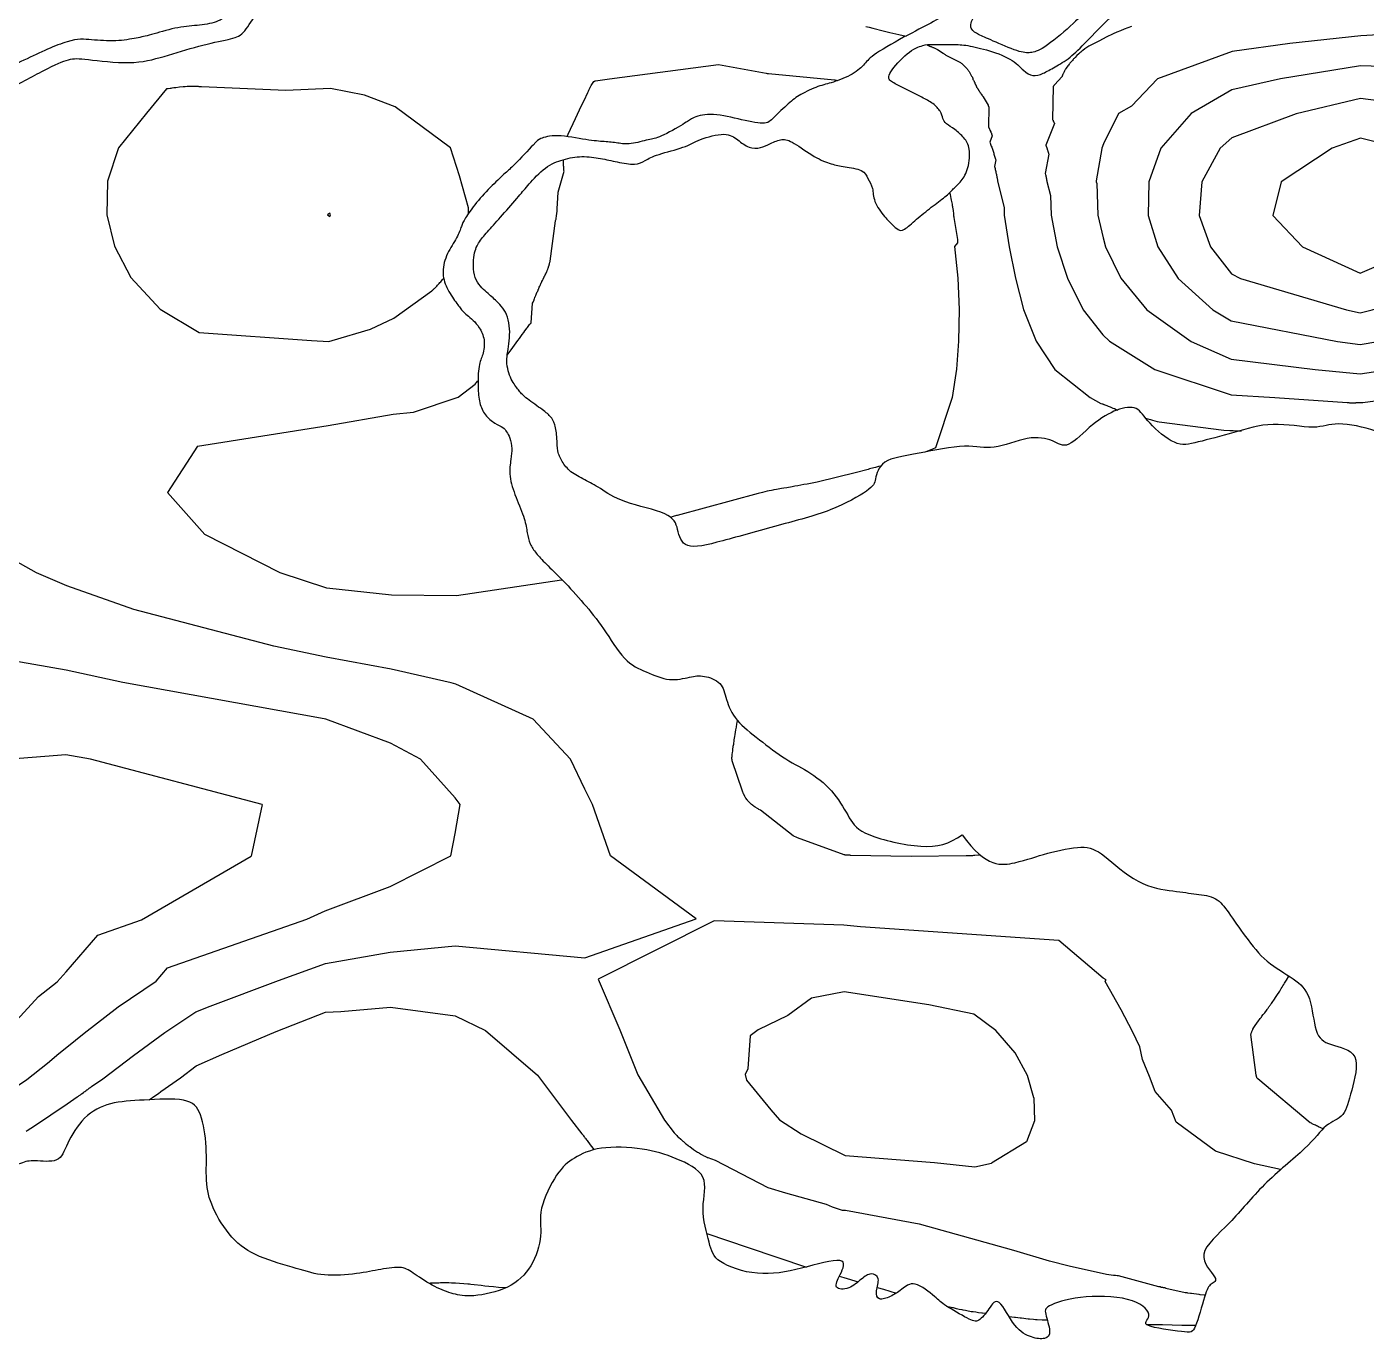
# Model space of a CAD drawing. Header units: millimetres. Extents: x 0 to 586, y 39 to 400.
# Drawn here: x 166.1 to 313.6, y 38.8 to 183.3 of the extents above; entities that cross this region are included whole.
import ezdxf

# ---------------------------------------------------------------- set-up
doc = ezdxf.new("R2010")
doc.units = ezdxf.units.MM
doc.layers.add('island-contours', color=18, linetype='Continuous', true_color=0x000000)
doc.layers.add('isocurves', color=18, linetype='Continuous', true_color=0x000000)

msp = doc.modelspace()

# ---------------------------------------------------------------- linework, layer by layer
at = {"layer": 'island-contours'}
for points, knots in [([(337.57, 132.32), (336.84, 132.56), (334.62, 132.87), (332.54, 132.43), (329.24, 134.52), (325.55, 134.89), (321.85, 135.03), (319.49, 134.96), (317.3, 137.51), (314.97, 138.88), (310.02, 139.95), (308.27, 138.88), (303.13, 139.93), (299.04, 138.62), (294.69, 137.49), (292.65, 137.03), (289.37, 139.82), (288.45, 141.62), (286.18, 141.32), (283.46, 139.73), (280.53, 136.64), (279.26, 137.82), (276.47, 138.38), (272.31, 136.57), (269.9, 137.49), (264.03, 136.27), (259.97, 135.67), (259.5, 133.3), (259.27, 132.49), (254.74, 129.94), (248.95, 128.48), (242.28, 126.56), (238.29, 125.63), (237.76, 128.09), (237.19, 129.78), (231.47, 130.92), (229.12, 132.61), (227.55, 133.43), (225.86, 134.27), (224.99, 135.48), (224.47, 136.56), (224.5, 137.95), (224.26, 139.66), (223.81, 140.41), (222.81, 141.22), (220.79, 142.58), (220.28, 143.27), (219.4, 144.35), (218.74, 146.5), (219.31, 148.58), (219.27, 151.57), (217.74, 153.22), (216.86, 153.94), (215.16, 155.47), (215.27, 158.48), (215.86, 159.64), (216.91, 160.86), (218.38, 162.46), (220.44, 164.86), (221.2, 165.8), (223.2, 167.99), (225.13, 168.73), (227.21, 169.14), (229.32, 168.82), (231.03, 168.43), (233.21, 168.03), (234.12, 168.56), (235.36, 169.25), (238.68, 170.03), (239.94, 170.89), (243.16, 171.77), (244.36, 170.86), (245.6, 169.91), (246.92, 169.91), (247.92, 170.46), (249.29, 171.04), (250.33, 170.73), (252.93, 168.84), (254.72, 168.15), (256.02, 167.92), (258.27, 167.57), (258.66, 166.63), (259.33, 165.56), (259.23, 164.17), (260.63, 162.23), (261.41, 161.52), (262.03, 160.91), (262.61, 160.8), (264.01, 162.11), (265.69, 163.46), (267.32, 164.65), (268.08, 165.45), (268.98, 166.25), (269.83, 167.64), (269.99, 170.05), (269.33, 171.08), (268.26, 172.08), (267.26, 172.62), (266.93, 173.19), (266.76, 173.98), (265.93, 174.9), (264.61, 175.56), (263.45, 176.12), (262.34, 176.73), (260.99, 177.35), (260.84, 178.02), (263.09, 180.64), (264.92, 181.36), (265.61, 181.38), (267.98, 181.35), (269.32, 181.35), (271.63, 180.84), (274.61, 179.83), (275.88, 178.37), (276.83, 177.82), (277.96, 178.11), (279.23, 178.86), (280.96, 179.83), (282.66, 181.58), (285.3, 184.29), (288.38, 187.07), (289.38, 188.17), (291.45, 190.2), (293.56, 192.41), (295.19, 194.28), (291.6, 192.53), (289.3, 190.81), (287.24, 188.73), (285.89, 187.21), (282.9, 185.44), (281.3, 183.51), (277.77, 180.68), (276.62, 180.41), (275.42, 180.45), (272.21, 181.88), (270.78, 182.48), (270.03, 182.96), (269.88, 184.02), (272.48, 187.04), (273.99, 189.36), (275.57, 191.22), (276.72, 191.66), (279.76, 192.87), (280.74, 193.62), (281.56, 195.27), (283.09, 200.44), (283.3, 203.71), (283.37, 205.69), (283.28, 207.65), (283.5, 208.81), (285.08, 210.64), (287.86, 212.45), (288.74, 213.85), (289.62, 215), (290.95, 216.62), (291.64, 217.85), (291.74, 218.67), (290.18, 217.8), (289.52, 217.11), (287.78, 215.23), (286.73, 213.71), (283.03, 211.94), (281.97, 210.26), (281.53, 209.08), (281.39, 207.49), (281.33, 207.14), (280.84, 207.77), (280.16, 209.03), (279.12, 210.31), (278.03, 211.71), (277.07, 212.9), (276.36, 213.56), (275.7, 214.07), (275.03, 214.62), (273.54, 215.11), (272.72, 215.51), (271.89, 216.3), (271.26, 217.4), (271.26, 218.38), (271.45, 221.3), (270.97, 222.21), (270.22, 223.13), (267.45, 224.65), (267.18, 225.11), (267.03, 228.16), (267.83, 229.15), (269.02, 230.64), (272.01, 231.79), (274.28, 231.76), (275.32, 232.13), (277.15, 233.34), (278.11, 234.35), (279.73, 237.52), (280.07, 238.02), (281.17, 239.44), (280.67, 241.11), (280.19, 241.83), (279.89, 243.03), (279.66, 244.72), (279.86, 245.5), (280.29, 246.82), (278.78, 249.07), (277.65, 250.43), (276.38, 252.58), (274.87, 255.08), (273.73, 256.97), (272.9, 258.19), (273.36, 255.01), (274.5, 253.14), (275.14, 250.7), (276.36, 248.57), (277.64, 246.93), (277.65, 245.99), (277.33, 244.08), (277.37, 242.7), (278.02, 241.19), (278.39, 239.93), (278.09, 238.37), (277.55, 237.66), (276.41, 235.71), (274.84, 235), (273.97, 233.94), (269.05, 233.63), (267.23, 232.4), (266.33, 231.04), (265.12, 229.44), (264.7, 226.65), (264.42, 225.16), (264.76, 223.75), (266.23, 222.42), (267.79, 221.41), (268.88, 219.12), (269.22, 218), (269.41, 214.9), (270.04, 213.48), (271.85, 212.3), (273.2, 211.56), (274.05, 211), (275.54, 210.05), (276.65, 209.02), (278.01, 207.78), (279.1, 206.51), (280.74, 204.67), (280.47, 202.72), (279.87, 200.06), (279.04, 196.6), (276.96, 194.96), (275.79, 194.67), (273.25, 193.82), (272.04, 191.41), (271.23, 190.52), (269.58, 188.16), (268.72, 186.46), (267.47, 184.94), (266.18, 183.93), (263.32, 182.57), (259.05, 180.14), (258.44, 179.28), (257.17, 178.05), (254.72, 177.11), (253.34, 176.84), (251.13, 175.82), (250.07, 174.99), (248.17, 173.19), (247.51, 172.43), (244.43, 173.17), (241.17, 173.91), (239.14, 173.19), (238.8, 172.79), (235.58, 170.99), (234.74, 170.98), (232.49, 170.29), (231.18, 170.52), (229.73, 170.67), (227.97, 170.78), (224.24, 171.55), (222.42, 170.93), (222.29, 170.76), (219.47, 167.79), (218.95, 167.37), (217.36, 165.9), (215.53, 163.95), (214.23, 162.05), (213.96, 161.44), (213.55, 160.13), (212.29, 158.39), (211.76, 156.3), (212.23, 154.59), (213.4, 152.88), (214.08, 151.99), (214.52, 151.6), (215.24, 151), (215.91, 150.28), (216.59, 148.92), (216.33, 147.09), (215.82, 146.2), (215.73, 143.54), (215.91, 141.88), (216.48, 140.51), (217.66, 139.6), (218.61, 139.21), (218.9, 138.73), (219.3, 138.13), (219.54, 136.84), (219.41, 135.85), (219.13, 133.88), (219.9, 131.54), (221.01, 128.99), (221.16, 127.59), (221.46, 126.35), (222.13, 125.38), (223.15, 124.26), (225.05, 122.47), (227.45, 119.83), (229.55, 117.24), (231.91, 113.31), (234.24, 112.31), (236.91, 111.17), (239.2, 111.78), (240.57, 111.96), (242.68, 111.19), (243.03, 109.34), (244.02, 106.91), (246.71, 104.89), (249.7, 102.52), (252.41, 101.3), (255.15, 98.97), (256.71, 96.04), (257.91, 94.34), (265.06, 92.66), (267.66, 93.33), (269.08, 94.37)], [2316.122621, 2316.122621, 2316.122621, 2316.122621, 2317.606488, 2319.423548, 2321.240608, 2323.057668, 2324.874728, 2326.691788, 2328.508848, 2330.325909, 2332.142969, 2333.960029, 2335.777089, 2337.594149, 2339.411209, 2341.228269, 2343.045329, 2344.862389, 2346.679449, 2348.496509, 2350.313569, 2352.130629, 2353.947689, 2355.764749, 2357.581809, 2359.398869, 2361.21593, 2363.03299, 2364.85005, 2366.66711, 2368.48417, 2370.30123, 2372.11829, 2373.93535, 2375.75241, 2377.56947, 2379.38653, 2381.20359, 2383.02065, 2384.83771, 2386.65477, 2388.47183, 2390.28889, 2392.105951, 2393.923011, 2395.740071, 2397.557131, 2399.374191, 2401.191251, 2403.008311, 2404.825371, 2406.642431, 2408.459491, 2410.276551, 2412.093611, 2413.910671, 2415.727731, 2417.544791, 2419.361851, 2421.178911, 2422.995972, 2424.813032, 2426.630092, 2428.447152, 2430.264212, 2432.081272, 2433.898332, 2435.715392, 2437.532452, 2439.349512, 2441.166572, 2442.983632, 2444.800692, 2446.617752, 2448.434812, 2450.251872, 2452.068932, 2453.885993, 2455.703053, 2457.520113, 2459.337173, 2461.154233, 2462.971293, 2464.788353, 2466.605413, 2468.422473, 2470.239533, 2472.056593, 2473.873653, 2475.690713, 2477.507773, 2479.324833, 2481.141893, 2482.958953, 2484.776014, 2486.593074, 2488.410134, 2490.227194, 2492.044254, 2493.861314, 2495.678374, 2497.495434, 2499.312494, 2501.129554, 2502.946614, 2504.763674, 2506.580734, 2508.397794, 2510.214854, 2512.031914, 2513.848974, 2515.666035, 2517.483095, 2519.300155, 2521.117215, 2522.934275, 2524.751335, 2526.568395, 2528.385455, 2530.202515, 2532.019575, 2533.836635, 2535.653695, 2537.470755, 2539.287815, 2541.104875, 2542.921935, 2544.738995, 2546.556056, 2548.373116, 2550.190176, 2552.007236, 2553.824296, 2555.641356, 2557.458416, 2559.275476, 2561.092536, 2562.909596, 2564.726656, 2566.543716, 2568.360776, 2570.177836, 2571.994896, 2573.811956, 2575.629016, 2577.446077, 2579.263137, 2581.080197, 2582.897257, 2584.714317, 2586.531377, 2588.348437, 2590.165497, 2591.982557, 2593.799617, 2595.616677, 2597.433737, 2599.250797, 2601.067857, 2602.884917, 2604.701977, 2606.519037, 2608.336098, 2610.153158, 2611.970218, 2613.787278, 2615.604338, 2617.421398, 2619.238458, 2621.055518, 2622.872578, 2624.689638, 2626.506698, 2628.323758, 2630.140818, 2631.957878, 2633.774938, 2635.591998, 2637.409058, 2639.226119, 2641.043179, 2642.860239, 2644.677299, 2646.494359, 2648.311419, 2650.128479, 2651.945539, 2653.762599, 2655.579659, 2657.396719, 2659.213779, 2661.030839, 2662.847899, 2664.664959, 2666.482019, 2668.299079, 2670.11614, 2671.9332, 2673.75026, 2675.56732, 2677.38438, 2679.20144, 2681.0185, 2682.83556, 2684.65262, 2686.46968, 2688.28674, 2690.1038, 2691.92086, 2693.73792, 2695.55498, 2697.37204, 2699.1891, 2701.006161, 2702.823221, 2704.640281, 2706.457341, 2708.274401, 2710.091461, 2711.908521, 2713.725581, 2715.542641, 2717.359701, 2719.176761, 2720.993821, 2722.810881, 2724.627941, 2726.445001, 2728.262061, 2730.079121, 2731.896182, 2733.713242, 2735.530302, 2737.347362, 2739.164422, 2740.981482, 2742.798542, 2744.615602, 2746.432662, 2748.249722, 2750.066782, 2751.883842, 2753.700902, 2755.517962, 2757.335022, 2759.152082, 2760.969142, 2762.786203, 2764.603263, 2766.420323, 2768.237383, 2770.054443, 2771.871503, 2773.688563, 2775.505623, 2777.322683, 2779.139743, 2780.956803, 2782.773863, 2784.590923, 2786.407983, 2788.225043, 2790.042103, 2791.859163, 2793.676224, 2795.493284, 2797.310344, 2799.127404, 2800.944464, 2802.761524, 2804.578584, 2806.395644, 2808.212704, 2810.029764, 2811.846824, 2813.663884, 2815.480944, 2817.298004, 2819.115064, 2820.932124, 2822.749184, 2824.566245, 2826.383305, 2828.200365, 2830.017425, 2831.834485, 2833.651545, 2835.468605, 2837.285665, 2839.102725, 2840.919785, 2842.736845, 2844.553905, 2846.370965, 2848.188025, 2850.005085, 2851.822145, 2853.639206, 2855.456266, 2857.273326, 2859.090386, 2860.907446, 2862.724506, 2864.541566, 2866.358626, 2868.175686, 2869.992746, 2871.809806, 2873.626866, 2875.443926, 2877.260986, 2879.078046, 2880.895106, 2882.712166, 2884.529227, 2886.346287, 2888.163347, 2889.980407, 2891.797467, 2893.614527, 2895.431587, 2897.248647, 2899.065707, 2900.882767, 2902.699827, 2904.516887, 2906.333947, 2908.151007, 2909.968067, 2911.785127, 2913.602187, 2913.602187, 2913.602187, 2913.602187]), ([(99.84, 106.99), (104.3, 113.14), (107.61, 117.02), (107.95, 119.61), (109.76, 125.08), (110.92, 128.55), (113.25, 130.67), (115.92, 132.13), (121.75, 133.86), (127.72, 136.44), (132.87, 137.1), (135.72, 138.34), (139.03, 141.3), (141.33, 142.55), (143.88, 144.05), (147.61, 145.21), (149.24, 145.72), (150.66, 147.73), (153.39, 151.03), (155.2, 153.47), (157.25, 155.93), (158.79, 160.75), (158.86, 164.04), (158.55, 167.51), (158.16, 170.01), (158.29, 172.38), (160.01, 174.35), (163.45, 176.03), (168.37, 178.77), (170.87, 179.88), (172.18, 179.8), (177.69, 179.1), (181.14, 179.99), (185.08, 181.26), (188.62, 181.97), (189.92, 182.36), (191.22, 184.66), (192.99, 186.71), (193.88, 187.98), (195.14, 188.45), (197.72, 188.48), (198.32, 188.84), (199.54, 190.65), (200.27, 191.8), (202.12, 196.05), (202.76, 197.67), (203.13, 199.72), (202.36, 202.15), (202.02, 204.27), (201.52, 206.32), (201.43, 209.06), (200.92, 211.08), (199.47, 212.62), (194.25, 213.86), (191.8, 213.94), (191.46, 214.87), (192.84, 216.38), (193.38, 217.61), (193.41, 218.22), (191.28, 217.16), (190.86, 216.26), (190.17, 214.53), (191.15, 213.06), (194.46, 212.21), (196.39, 211.96), (198.38, 211.12), (199.93, 207.77), (200.18, 205.28), (196.5, 205.24), (193.77, 204.75), (192.48, 205.51), (190.01, 207.53), (184.62, 207.68), (183.64, 208.36), (180.22, 206.79), (178.34, 205.73), (175.98, 204.56), (178.31, 204.07), (180.74, 204.92), (183.63, 206.25), (185.05, 206.21), (189.1, 205.37), (191.21, 204.2), (192.55, 203.19), (194.48, 202.6), (196.78, 202.98), (198.19, 203.15), (199.65, 202.4), (200.42, 201.75), (201.05, 198.48), (200.67, 197.74), (199.03, 195.75), (198.11, 191.82), (195.18, 190.52), (193.68, 190), (190.45, 188.54), (189.36, 186.54), (188.6, 184.8), (187.05, 183.72), (184.86, 183.45), (182.51, 183.27), (179.53, 182.34), (178.32, 182.09), (175.98, 181.66), (173.07, 181.87), (171.05, 182.09), (165.83, 179.71), (160.3, 176.87), (156.52, 174.18), (156.05, 173.03), (156.06, 171.43), (155.99, 165.98), (156.59, 162.97), (156.32, 158.61), (155.71, 156.99), (153.75, 155.46), (152.97, 154.54), (151.54, 153.18), (148.58, 149.38), (146.04, 147.22), (144.28, 146.17), (141.17, 145.12), (139.44, 144.32), (136.8, 142.46), (135.91, 141.64), (135.85, 141.57)], [3237.450529, 3237.450529, 3237.450529, 3237.450529, 3239.578718, 3241.706906, 3243.835095, 3245.963283, 3248.091472, 3250.219661, 3252.347849, 3254.476038, 3256.604226, 3258.732415, 3260.860603, 3262.988792, 3265.11698, 3267.245169, 3269.373357, 3271.501546, 3273.629735, 3275.757923, 3277.886112, 3280.0143, 3282.142489, 3284.270677, 3286.398866, 3288.527054, 3290.655243, 3292.783431, 3294.91162, 3297.039809, 3299.167997, 3301.296186, 3303.424374, 3305.552563, 3307.680751, 3309.80894, 3311.937128, 3314.065317, 3316.193505, 3318.321694, 3320.449883, 3322.578071, 3324.70626, 3326.834448, 3328.962637, 3331.090825, 3333.219014, 3335.347202, 3337.475391, 3339.60358, 3341.731768, 3343.859957, 3345.988145, 3348.116334, 3350.244522, 3352.372711, 3354.500899, 3356.629088, 3358.757276, 3360.885465, 3363.013654, 3365.141842, 3367.270031, 3369.398219, 3371.526408, 3373.654596, 3375.782785, 3377.910973, 3380.039162, 3382.16735, 3384.295539, 3386.423728, 3388.551916, 3390.680105, 3392.808293, 3394.936482, 3397.06467, 3399.192859, 3401.321047, 3403.449236, 3405.577425, 3407.705613, 3409.833802, 3411.96199, 3414.090179, 3416.218367, 3418.346556, 3420.474744, 3422.602933, 3424.731121, 3426.85931, 3428.987499, 3431.115687, 3433.243876, 3435.372064, 3437.500253, 3439.628441, 3441.75663, 3443.884818, 3446.013007, 3448.141195, 3450.269384, 3452.397573, 3454.525761, 3456.65395, 3458.782138, 3460.910327, 3463.038515, 3465.166704, 3467.294892, 3469.423081, 3471.551269, 3473.679458, 3475.807647, 3477.935835, 3480.064024, 3482.192212, 3484.320401, 3486.448589, 3488.576778, 3490.704966, 3492.833155, 3494.961344, 3497.089532, 3497.267353, 3497.267353, 3497.267353, 3497.267353])]:
    msp.add_open_spline(points, degree=3, knots=knots, dxfattribs=at)
msp.add_open_spline([(269.08, 94.37), (271.74, 90.67), (275.21, 91.25), (278.31, 92.36), (282.56, 93.28), (284.4, 92.49), (288.41, 88.71), (292.62, 88.13), (294.86, 87.84), (297.16, 87.54), (298.29, 85.95), (300.23, 83.18), (302.52, 80.22), (305.74, 78.54), (307.56, 76.73), (307.86, 72.28), (309.34, 71.2), (313.16, 70.58), (311.85, 65.91), (311.23, 63.22), (309.1, 62.65), (307.33, 60.05), (302.05, 55.9), (298.65, 51.48), (294.48, 48.12), (297.59, 45.28), (296.37, 45.02), (295.89, 44.06), (294.66, 39.54), (294.08, 39.56), (288.3, 40.31), (290.22, 41.19), (288.57, 43.36), (282.4, 43.77), (278.28, 42.53), (278.11, 41.87), (278.97, 39.46), (278.28, 38.78), (276.77, 38.95), (274.86, 39.91), (273.02, 43.77), (272.08, 42.18), (270.84, 40.61), (269.97, 40.94), (266.92, 42.67), (266.39, 43.3), (263.68, 45.44), (262.41, 44.26), (261.19, 43.49), (259.8, 43.03), (259.51, 44.06), (260.11, 45.67), (259.05, 46.22), (258.04, 45.54), (256.66, 44.27), (254.82, 44.33), (255.61, 45.84), (256.69, 48.16), (251.26, 46.51), (246.54, 45.66), (241.75, 47.37), (241.34, 49.1), (240.15, 53.37), (241.39, 56.95), (237.5, 58.84), (234.14, 59.92), (228.93, 60.11), (226.24, 58.78), (224.51, 57.41), (222.29, 52.92), (222.97, 50.4), (221.79, 46.71), (219.35, 44.33), (214.89, 43.41), (213.06, 43.79), (211.1, 44.48), (208.6, 46.11), (207.58, 46.92), (205.05, 46.55), (202.66, 46.02), (198.58, 45.71), (196.15, 46.57), (191.41, 47.82), (188.58, 49.79), (186.34, 53.46), (185.73, 56.15), (185.99, 59.94), (185.32, 63.94), (183.99, 65.44), (178.73, 65.15), (175.22, 64.96), (172.28, 63.46), (170.37, 60.19), (169.79, 58.16), (166.65, 58.59), (165.69, 58.31), (162.97, 57.3), (161.52, 56.57), (161.06, 56.74), (158.09, 57.32), (156.68, 57.53), (155.39, 56.64), (154.23, 54.79), (152.6, 53.29), (148.49, 52.04), (145.5, 51.37), (139.07, 50.05), (131.57, 48.47), (101.85, 45.89), (96.27, 47.08), (89.71, 48.25), (85.13, 49.6), (83.15, 50.44), (79.16, 51.12), (79.18, 52.25), (79.4, 55.07), (78.18, 56.95), (76.24, 54.94), (74.49, 57.05)], degree=3, dxfattribs=at)
at = {"layer": 'isocurves'}
for points in [[(258.49, 183.34), (258.84, 183.25), (259.25, 183.14), (260.37, 182.87), (261.13, 182.69), (262.1, 182.47), (262.93, 182.28)], [(287.74, 183.33), (287.33, 183.19), (286.92, 183.04), (286.52, 182.87), (286.11, 182.7), (285.71, 182.53), (284.93, 182.15), (284.2, 181.75), (283.04, 181.18), (282.82, 181.04), (282.6, 180.88), (282.37, 180.71), (282.26, 180.62), (282.15, 180.53), (282.04, 180.43), (281.93, 180.33), (281.72, 180.13), (281.51, 179.93), (281.4, 179.82), (281.35, 179.77), (281.3, 179.71), (281.21, 179.61), (281.11, 179.5), (281.02, 179.39), (280.94, 179.29), (280.89, 179.24), (280.85, 179.19), (280.77, 179.09), (280.7, 178.99), (280.63, 178.89), (280.5, 178.71), (280.45, 178.62), (280.4, 178.53), (280.35, 178.44), (280.3, 178.36), (280.26, 178.28), (280.22, 178.21), (280.19, 178.13), (280.18, 178.1), (280.16, 178.06), (280.14, 178), (280.12, 177.97), (280.11, 177.94), (280.1, 177.92), (280.09, 177.89), (280.08, 177.85), (279.24, 176.93), (279.21, 176.88), (279.18, 176.84), (279.16, 176.81), (279.13, 176.78), (279.1, 176.75), (279.03, 173.11), (279.07, 173.03), (279.08, 173.01), (279.09, 172.99), (279.1, 172.97), (279.11, 172.95), (279.15, 172.86), (279.16, 172.84), (279.17, 172.81), (279.18, 172.79), (279.19, 172.77), (279.23, 172.67), (278.28, 170.27), (278.3, 170.22), (278.31, 170.19), (278.33, 170.17), (278.37, 170.06), (278.39, 170), (278.41, 169.94), (278.43, 169.89), (278.45, 169.83), (278.48, 169.72), (278.5, 169.66), (278.52, 169.61), (278.55, 169.5), (278.58, 169.39), (278.6, 169.34), (278.61, 169.28), (278.23, 167.14), (278.26, 167.02), (278.28, 166.96), (278.29, 166.9), (278.3, 166.84), (278.32, 166.78), (278.33, 166.72), (278.34, 166.66), (278.35, 166.61), (278.36, 166.58), (278.36, 166.55), (278.37, 166.5), (278.38, 166.47), (278.38, 166.45), (278.4, 166.34), (278.4, 166.32), (278.41, 166.29), (278.79, 164.73), (278.86, 162.56), (279.55, 159.09), (280.66, 155.62), (282.39, 152.16), (284.56, 149.38), (285.3, 148.69), (290.28, 145.58), (298.7, 142.81), (303.5, 142.48), (311.47, 141.93), (311.56, 141.93), (311.65, 141.93), (311.74, 141.92), (312.3, 141.92), (312.37, 141.92), (312.39, 141.92), (312.41, 141.92), (312.45, 141.93), (312.47, 141.93), (312.49, 141.93), (312.53, 141.93), (312.61, 141.93), (312.7, 141.93), (312.74, 141.93), (312.78, 141.93), (312.81, 141.93), (312.85, 141.94), (312.89, 141.94), (312.92, 141.94), (312.99, 141.94), (313.02, 141.94), (313.05, 141.94), (313.1, 141.94), (313.13, 141.95), (313.15, 141.95), (313.17, 141.95), (313.18, 141.95), (313.19, 141.95), (317.28, 142.48)], [(327.19, 183.12), (312.96, 182.31), (305.14, 181.45), (298.8, 180.57), (290.6, 177.56), (287.72, 174.58), (286.29, 173.75), (284.63, 170.44), (284.44, 169.95), (284.44, 169.95), (284.44, 169.95), (284.44, 169.95), (284.44, 169.95), (284.45, 169.94), (284.45, 169.94), (284.45, 169.94), (284.45, 169.94), (284.45, 169.94), (284.45, 169.93), (284.45, 169.93), (284.45, 169.93), (284.45, 169.93), (284.45, 169.92), (284.45, 169.92), (283.82, 166.36), (283.82, 166.35), (283.83, 166.34), (283.83, 166.33), (283.83, 166.32), (283.83, 166.32), (283.83, 166.31), (283.83, 166.3), (283.83, 166.29), (283.84, 166.29), (283.84, 166.29), (283.84, 166.28), (283.84, 166.28), (283.84, 166.27), (283.84, 166.26), (283.84, 166.26), (283.84, 166.25), (283.89, 166.06), (284.01, 162.56), (284.59, 160.08), (284.85, 159.09), (286.56, 155.62), (289.42, 152.15), (294.3, 148.68), (298.7, 146.71), (307.94, 145.58), (312.91, 145.09), (316.08, 145.58)], [(265.23, 181.32), (265.23, 181.32), (265.24, 181.32), (265.24, 181.31), (265.25, 181.31), (265.25, 181.31), (265.27, 181.3), (265.27, 181.3), (265.28, 181.29), (265.3, 181.29), (265.31, 181.28), (265.32, 181.27), (265.33, 181.27), (265.35, 181.26), (265.39, 181.24), (265.43, 181.22), (265.45, 181.22), (265.46, 181.21), (265.47, 181.21), (265.48, 181.2), (265.49, 181.2), (265.5, 181.19), (265.6, 181.14), (265.63, 181.13), (265.65, 181.13), (265.66, 181.12), (265.69, 181.11), (265.8, 181.06), (265.83, 181.05), (265.85, 181.04), (265.86, 181.03), (265.89, 181.02), (265.91, 181.02), (265.92, 181.01), (266.15, 180.9), (266.3, 180.85), (266.36, 180.82), (267, 180.41), (267.04, 180.37), (267.08, 180.33), (267.12, 180.3), (267.2, 180.26), (267.27, 180.18), (268.88, 179.38), (268.96, 179.31), (269.04, 179.25), (269.12, 179.18), (269.16, 179.14), (269.3, 179), (269.34, 178.97), (269.47, 178.83), (269.51, 178.79), (269.58, 178.72), (269.62, 178.68), (269.68, 178.61), (269.73, 178.53), (269.79, 178.46), (269.81, 178.43), (269.84, 178.39), (269.88, 178.32), (270.1, 177.87), (270.19, 177.78), (270.21, 177.75), (270.22, 177.71), (270.24, 177.63), (270.25, 177.59), (270.26, 177.56), (270.27, 177.52), (270.28, 177.48), (270.33, 177.43), (270.35, 177.36), (270.4, 177.31), (270.41, 177.23), (270.46, 177.18), (270.49, 177.04), (270.53, 176.99), (270.54, 176.95), (270.56, 176.92), (270.57, 176.89), (270.6, 176.86), (270.62, 176.83), (270.63, 176.76), (270.66, 176.74), (270.66, 176.7), (270.67, 176.67), (270.77, 176.55), (270.77, 176.52), (270.78, 176.5), (270.8, 176.47), (270.8, 176.46), (270.83, 176.43), (270.83, 176.41), (270.86, 176.38), (270.86, 176.37), (270.87, 176.35), (270.89, 176.32), (270.89, 176.3), (270.95, 176.24), (271, 176.18), (271.01, 176.12), (271.04, 176.09), (271.07, 176.06), (271.12, 175.99), (271.13, 175.97), (271.18, 175.9), (271.23, 175.84), (271.23, 175.82), (271.26, 175.79), (271.26, 175.78), (271.29, 175.75), (271.31, 175.71), (271.34, 175.68), (271.34, 175.67), (271.37, 175.64), (271.39, 175.61), (271.93, 174.68), (271.94, 174.67), (271.95, 174.62), (271.97, 174.58), (271.99, 174.53), (272, 174.49), (271.96, 172.3), (272.05, 172.12), (272.08, 172.07), (272.1, 172.03), (272.12, 171.98), (272.14, 171.93), (272.23, 171.73), (272.25, 171.68), (272.28, 171.63), (272.3, 171.58), (272.32, 171.52), (272.4, 171.31), (272.12, 170.6), (272.16, 170.49), (272.19, 170.44), (272.21, 170.39), (272.29, 170.17), (272.33, 170.06), (272.37, 169.95), (272.41, 169.83), (272.44, 169.72), (272.52, 169.5), (272.55, 169.39), (272.58, 169.28), (272.65, 169.07), (272.71, 168.85), (272.74, 168.75), (272.78, 168.65), (272.65, 167.92), (272.7, 167.69), (272.73, 167.58), (272.75, 167.47), (272.78, 167.36), (272.8, 167.24), (272.83, 167.14), (272.85, 167.03), (272.87, 166.92), (272.88, 166.87), (272.89, 166.82), (272.91, 166.72), (272.92, 166.67), (272.93, 166.62), (272.96, 166.43), (272.97, 166.38), (272.98, 166.33), (273.69, 163.41), (273.72, 162.57), (274.27, 159.1), (274.94, 155.63), (275.85, 152.17), (277.23, 148.7), (279.29, 145.59), (283.16, 142.49), (284.36, 141.84), (284.38, 141.84), (284.52, 141.79), (284.57, 141.77), (284.6, 141.77), (284.63, 141.75), (284.66, 141.74), (284.7, 141.73), (284.78, 141.7), (284.88, 141.66), (285.01, 141.61), (285.17, 141.54), (285.38, 141.46), (285.66, 141.34), (285.84, 141.27), (286.05, 141.18), (286.22, 141.11)], [(225.57, 171.22), (225.7, 171.49), (226.51, 173.22), (226.96, 174.18), (227.25, 174.79), (227.45, 175.21), (227.86, 176.09), (227.92, 176.21), (227.97, 176.32), (228.01, 176.41), (228.05, 176.48), (228.08, 176.55), (228.11, 176.61), (228.13, 176.66), (228.16, 176.71), (228.23, 176.86), (228.52, 177.29), (228.53, 177.29), (228.54, 177.3), (228.55, 177.3), (228.57, 177.31), (228.59, 177.32), (228.6, 177.33), (228.61, 177.33), (228.62, 177.33), (228.63, 177.34), (228.63, 177.34), (228.64, 177.34), (228.65, 177.34), (228.66, 177.35), (228.66, 177.35), (228.67, 177.35), (228.68, 177.35), (228.68, 177.35), (228.69, 177.36), (228.69, 177.36), (230.24, 177.59), (242.25, 179.16), (247.48, 178.19), (247.62, 178.17), (247.77, 178.15), (255.01, 177.46), (255.03, 177.46), (255.08, 177.45), (255.1, 177.44), (255.15, 177.43), (255.2, 177.42), (255.26, 177.41), (255.31, 177.4), (255.36, 177.38), (255.37, 177.38)], [(214.71, 162.7), (214.72, 162.81), (214.73, 162.9), (214.73, 162.98), (214.73, 163.05), (214.73, 163.11), (214.73, 163.21), (214.73, 163.25), (214.73, 163.28), (214.73, 163.31), (214.72, 163.33), (214.72, 163.35), (214.72, 163.37), (213.75, 166.9), (212.74, 169.98), (206.65, 174.49), (203.27, 175.79), (199.52, 176.53), (194.61, 176.28), (185.31, 176.69), (185.15, 176.7), (185.07, 176.71), (184.99, 176.72), (184.83, 176.72), (184.66, 176.73), (184.48, 176.73), (184.3, 176.74), (184.11, 176.73), (183.73, 176.72), (183.53, 176.71), (183.32, 176.69), (182.91, 176.65), (182.49, 176.6), (182.43, 176.59), (182.38, 176.58), (182.27, 176.57), (182.07, 176.54), (181.96, 176.53), (181.86, 176.51), (181.66, 176.49), (181.57, 176.48), (181.47, 176.47), (179.26, 173.79), (176.18, 169.98), (174.99, 166.3), (174.9, 162.62), (175.73, 159.16), (177.53, 155.7), (180.77, 152.24), (185.06, 149.65), (197.43, 148.77), (199.35, 148.67), (199.71, 148.77), (203.92, 150.02), (206.51, 151.23), (210.7, 154.23), (210.74, 154.27), (210.79, 154.32), (210.85, 154.37), (210.9, 154.43), (210.96, 154.49), (211.02, 154.55), (211.16, 154.69), (211.23, 154.77), (211.31, 154.85), (211.48, 155.03), (211.57, 155.14), (211.66, 155.24), (211.77, 155.36), (211.87, 155.48), (212.02, 155.65)], [(218.98, 147.16), (219.19, 147.44), (219.41, 147.73), (219.61, 148), (219.8, 148.26), (219.99, 148.51), (220.16, 148.76), (220.33, 148.99), (220.65, 149.43), (220.8, 149.64), (220.94, 149.84), (221.08, 150.03), (221.15, 150.12), (221.21, 150.2), (221.45, 150.52), (221.51, 150.59), (221.54, 150.63), (221.57, 150.66), (221.62, 150.73), (221.77, 152.87), (221.83, 153), (221.94, 153.25), (221.96, 153.31), (221.99, 153.37), (222.04, 153.49), (222.08, 153.61), (222.11, 153.66), (222.13, 153.72), (222.15, 153.77), (222.17, 153.82), (222.22, 153.93), (222.3, 154.12), (222.34, 154.21), (222.38, 154.3), (222.41, 154.39), (222.45, 154.47), (222.48, 154.55), (222.51, 154.63), (222.58, 154.77), (222.64, 154.9), (222.69, 155.03), (222.71, 155.06), (222.72, 155.09), (222.75, 155.15), (222.76, 155.18), (222.78, 155.21), (222.79, 155.24), (222.8, 155.27), (222.86, 155.38), (222.91, 155.49), (222.94, 155.54), (222.95, 155.57), (222.97, 155.6), (222.99, 155.65), (223.01, 155.67), (223.02, 155.7), (223.05, 155.75), (223.07, 155.8), (223.12, 155.9), (223.17, 156), (223.22, 156.1), (223.26, 156.2), (223.35, 156.38), (223.37, 156.43), (223.39, 156.48), (223.42, 156.57), (223.44, 156.61), (223.46, 156.66), (223.5, 156.75), (223.53, 156.85), (223.54, 156.87), (223.54, 156.89), (223.55, 156.92), (223.56, 156.94), (223.58, 156.99), (223.59, 157.04), (223.61, 157.09), (223.61, 157.12), (223.62, 157.14), (223.64, 157.19), (223.65, 157.24), (223.66, 157.3), (223.68, 157.35), (223.69, 157.4), (223.7, 157.46), (223.72, 157.51), (224.31, 161.95), (224.32, 161.98), (224.34, 162.05), (224.36, 162.12), (224.39, 162.27), (224.41, 162.43), (224.42, 162.51), (224.43, 162.6), (224.44, 162.69), (224.45, 162.78), (224.47, 162.99), (224.49, 163.2), (224.5, 163.44), (224.52, 163.71), (224.53, 163.85), (224.53, 164), (224.55, 164.33), (224.56, 164.42), (224.56, 164.51), (224.57, 164.69), (224.59, 164.89), (224.6, 165), (224.6, 165.11), (225.24, 167.42), (225.23, 167.48), (225.23, 167.51), (225.23, 167.57), (225.22, 167.63), (225.22, 167.69), (225.22, 167.74), (225.21, 167.87), (225.21, 167.91), (225.2, 167.97), (225.2, 168), (225.2, 168.03), (225.2, 168.06), (225.2, 168.1), (225.2, 168.13), (225.19, 168.19), (225.19, 168.24), (225.19, 168.27), (225.18, 168.3), (225.18, 168.35), (225.18, 168.38), (225.18, 168.4), (225.17, 168.43), (225.17, 168.46), (225.18, 168.47), (225.17, 168.52), (225.17, 168.62), (225.17, 168.64), (225.17, 168.66), (225.17, 168.66), (225.17, 168.68)], [(267.7, 165.06), (267.74, 164.86), (267.79, 164.63), (267.84, 164.42), (267.87, 164.23), (267.91, 164.06), (267.94, 163.91), (267.96, 163.78), (267.99, 163.65), (268.01, 163.54), (268.03, 163.44), (268.06, 163.25), (268.08, 163.1), (268.09, 163.03), (268.1, 162.96), (268.12, 162.84), (268.13, 162.73), (268.13, 162.68), (268.14, 162.64), (268.14, 162.47), (268.15, 162.43), (268.15, 162.39), (268.15, 162.32), (268.55, 159.89), (268.56, 159.8), (268.56, 159.76), (268.56, 159.72), (268.56, 159.7), (268.56, 159.68), (268.56, 159.66), (268.56, 159.64), (268.56, 159.62), (268.56, 159.6), (268.56, 159.59), (268.56, 159.57), (268.56, 159.56), (268.55, 159.55), (268.55, 159.54), (268.55, 159.54), (268.55, 159.54), (268.24, 159.11), (268.6, 155.64), (268.74, 152.18), (268.68, 148.71), (268.44, 145.61), (267.96, 142.51), (266.13, 136.94), (265.83, 136.82), (265.17, 136.56), (264.98, 136.49)], [(184.88, 137.13), (199.27, 139.42), (206.43, 140.68), (208.65, 140.88), (213.58, 142.53), (215.46, 143.98), (215.57, 144.12), (215.64, 144.2), (215.72, 144.28), (215.78, 144.34)], [(289.21, 140.23), (289.26, 140.22), (289.53, 140.14), (289.8, 140.07), (290.05, 140), (290.3, 139.93), (290.54, 139.87), (290.77, 139.81), (297.89, 138.91), (298.55, 138.88), (298.91, 138.86), (299.3, 138.84), (299.71, 138.82), (299.81, 138.81)], [(184.88, 137.13), (181.59, 132.03)], [(260.1, 134.94), (259.88, 134.89), (259.54, 134.8), (259.37, 134.76), (259.2, 134.71), (259.04, 134.67), (258.88, 134.63), (258.72, 134.59), (258.57, 134.54), (257.46, 134.23), (253.12, 133.17), (252.74, 133.1), (252.56, 133.06), (252.37, 133.03), (252.19, 133), (252.01, 132.97), (251.66, 132.91), (251.32, 132.85), (250.99, 132.79), (250.67, 132.73), (250.36, 132.68), (249.76, 132.57), (249.46, 132.52), (249.18, 132.47), (248.63, 132.37), (248.36, 132.32), (248.23, 132.3), (248.1, 132.27), (247.84, 132.22), (247.59, 132.17), (247.09, 132.05), (246.6, 131.94), (237.71, 129.52), (237.63, 129.5), (237.27, 129.4), (237.26, 129.39), (237.24, 129.39), (236.98, 129.3)], [(225.07, 122.4), (224.96, 122.39), (213.4, 120.68), (206.26, 120.75), (199.12, 121.5), (193.97, 123.2), (185.71, 127.41), (181.59, 132.03)], [(166.01, 61.74), (166.14, 61.82), (166.92, 62.32), (170.53, 64.73), (171.65, 65.5), (171.79, 65.59), (171.82, 65.62), (171.85, 65.65), (171.92, 65.7), (171.99, 65.75), (172.03, 65.77), (172.06, 65.8), (172.1, 65.82), (172.13, 65.85), (172.2, 65.9), (172.34, 66), (172.4, 66.05), (172.47, 66.09), (172.59, 66.18), (172.61, 66.2), (172.64, 66.23), (172.67, 66.25), (172.7, 66.27), (172.75, 66.3), (172.8, 66.34), (172.84, 66.37), (172.89, 66.41), (172.97, 66.46), (173.01, 66.49), (173.04, 66.52), (173.11, 66.56), (173.17, 66.61), (173.23, 66.64), (174.47, 67.5), (177.84, 70.08), (181.27, 72.6), (184.7, 74.86), (186.28, 75.49), (193.81, 78.33), (198.96, 80.21), (206.1, 81.45), (213.25, 82.14), (227.53, 80.8), (239.8, 85.12), (230.34, 92.05), (228.36, 97.7), (227.55, 99.4), (225.97, 102.67), (221.84, 107.09), (213.33, 110.94), (212.82, 111.09), (206.2, 112.61), (199.06, 113.93), (193.3, 115.12), (177.86, 119.16), (170.51, 121.77), (167.17, 123.21), (163.39, 125.32)], [(163.42, 65.62), (166.1, 67.42), (168.37, 69.23), (169.63, 70.3), (170.48, 70.98), (172.42, 72.53), (176.14, 75.42), (180.33, 78.26), (181.59, 79.73), (196.91, 85.06), (198.95, 85.98), (206.1, 88.67), (212.76, 92.06), (213.26, 94.51), (213.79, 97.71), (213.27, 98.42), (209.43, 102.69), (206.15, 104.43), (199.02, 107.08), (198.83, 107.11), (176.65, 111.11), (170.44, 112.5), (163.31, 113.74)], [(271.1, 92.13), (270.49, 92.08), (270.45, 92.08), (270.41, 92.08), (270.32, 92.07), (270.23, 92.06), (270.08, 92.05), (269.98, 92.05), (269.72, 92.03), (269.61, 92.03), (269.51, 92.03), (263.46, 91.98), (256.78, 92.09), (256.76, 92.09), (256.73, 92.1), (256.67, 92.1), (256.57, 92.1), (256.52, 92.1), (256.48, 92.1), (256.45, 92.1), (256.43, 92.11), (256.41, 92.11), (256.39, 92.11), (256.37, 92.11), (256.36, 92.11), (256.32, 92.11), (256.29, 92.12), (256.27, 92.12), (256.26, 92.12), (256.23, 92.12), (256.22, 92.12), (256.22, 92.13), (256.21, 92.13), (256.21, 92.13), (256.2, 92.13), (256.19, 92.13), (256.18, 92.13), (256.18, 92.13), (256.17, 92.13), (256.16, 92.14), (256.15, 92.14), (256.15, 92.14), (256.14, 92.14), (256.12, 92.14), (256.12, 92.15), (256.12, 92.15), (256.11, 92.15), (256.11, 92.15), (256.11, 92.15), (256.1, 92.15), (256.1, 92.15), (256.1, 92.15), (250.94, 94.04), (250.46, 94.25), (246.86, 97.07), (246.7, 97.16), (246.62, 97.21), (246.55, 97.25), (246.29, 97.42), (246.18, 97.49), (246.07, 97.57), (246.03, 97.6), (245.98, 97.64), (245.89, 97.71), (245.74, 97.85), (245.7, 97.88), (245.67, 97.91), (245.63, 97.95), (245.6, 97.98), (245.57, 98.01), (245.54, 98.04), (245.48, 98.11), (245.45, 98.14), (245.43, 98.17), (245.38, 98.24), (245.28, 98.37), (245.26, 98.41), (245.24, 98.44), (245.22, 98.47), (245.2, 98.51), (245.16, 98.58), (245.14, 98.61), (245.12, 98.65), (245.1, 98.69), (245.09, 98.71), (245.08, 98.73), (245.07, 98.74), (245.07, 98.76), (245.06, 98.78), (245.05, 98.8), (245.03, 98.84), (245.01, 98.88), (244.98, 98.97), (244.94, 99.05), (244.91, 99.15), (243.77, 102.5), (243.76, 102.53), (243.75, 102.57), (243.74, 102.66), (243.73, 102.7), (243.73, 102.73), (243.73, 102.76), (243.73, 102.88), (243.73, 102.91), (243.74, 102.95), (243.74, 103.03), (243.75, 103.11), (243.76, 103.21), (243.79, 103.43), (243.81, 103.57), (243.83, 103.72), (243.88, 104.11), (243.9, 104.22), (243.92, 104.35), (243.94, 104.49), (243.97, 104.64), (243.99, 104.8), (244.02, 104.99), (244.05, 105.19), (244.09, 105.41), (244.17, 105.92), (244.2, 106.07), (244.22, 106.22), (244.28, 106.56), (244.31, 106.74), (244.35, 106.93)], [(192.02, 97.7), (173.1, 102.68), (170.4, 103.18), (164.37, 102.67)], [(192.02, 97.7), (190.81, 92.02)], [(163.79, 72.63), (167.36, 76.57), (169.44, 78.19), (170.42, 79.26), (173.9, 83.32), (178.71, 84.99), (190.81, 92.02)], [(304.12, 57.51), (301.27, 58.14), (296.99, 59.52), (292.64, 62.74), (292.13, 64.03), (290.34, 66.1), (289.72, 67.76), (288.95, 69.62), (288.64, 71.03), (287.83, 72.71), (286.57, 75.09), (284.81, 78.21), (284.87, 78.32), (284.87, 78.33), (284.88, 78.33), (284.88, 78.33), (284.88, 78.33), (284.88, 78.34), (284.88, 78.34), (284.88, 78.34), (284.88, 78.34), (284.89, 78.34), (284.89, 78.34), (284.89, 78.35), (284.89, 78.35), (284.9, 78.35), (284.9, 78.36), (284.9, 78.36), (284.91, 78.36), (284.91, 78.37), (284.91, 78.37), (284.91, 78.37), (284.92, 78.38), (284.92, 78.38), (284.93, 78.39), (284.93, 78.4), (284.6, 78.56), (279.73, 82.72), (257.88, 84.23), (256.05, 84.43), (241.79, 84.9), (229, 78.46), (231.39, 72.88), (233.37, 67.94), (236.3, 62.96), (237.38, 61.54), (237.66, 61.25), (237.75, 61.16), (237.86, 61.06), (238.1, 60.84), (238.17, 60.78), (238.24, 60.72), (238.31, 60.65), (238.39, 60.59), (238.55, 60.45), (238.63, 60.38), (238.72, 60.32), (238.9, 60.17), (239, 60.1), (239.09, 60.03), (239.5, 59.73), (239.93, 59.44), (240.04, 59.38), (240.1, 59.34), (240.15, 59.31), (240.26, 59.24), (240.31, 59.21), (240.36, 59.18), (240.46, 59.12), (240.51, 59.1), (240.56, 59.07), (240.74, 58.97), (240.82, 58.93), (240.89, 58.9), (240.96, 58.87), (240.99, 58.86), (241.02, 58.85), (241.07, 58.83), (241.9, 58.53), (247.67, 55.54), (249.63, 54.95), (254.11, 53.7), (254.76, 53.4), (255.86, 53.04), (256.23, 53.03), (264.33, 51.52), (274.72, 48.64), (278.65, 47.46), (278.68, 47.45), (280.87, 46.93), (284.97, 46), (285.75, 45.89), (285.85, 45.88), (285.96, 45.87), (286.15, 45.84), (286.24, 45.84), (290.69, 44.65), (290.73, 44.64), (290.89, 44.62), (290.97, 44.58), (291.14, 44.56), (291.22, 44.53), (291.39, 44.51), (291.44, 44.49), (291.49, 44.47), (293.65, 43.98), (293.8, 43.96), (293.9, 43.94), (294.22, 43.9), (294.27, 43.89), (294.32, 43.89), (295.14, 43.78), (295.24, 43.77), (295.72, 43.72), (295.85, 43.7)], [(308.81, 61.99), (308.58, 62.09), (308.31, 62.22), (308.19, 62.28), (308.08, 62.33), (307.97, 62.38), (307.87, 62.43), (307.78, 62.48), (307.69, 62.52), (307.61, 62.56), (307.53, 62.6), (307.4, 62.67), (301.64, 67.49), (301.53, 67.61), (301.52, 67.64), (301.51, 67.66), (301.45, 67.9), (300.87, 72.38), (300.89, 72.44), (300.89, 72.48), (300.9, 72.5), (300.91, 72.52), (300.93, 72.6), (300.96, 72.68), (300.98, 72.72), (301, 72.77), (301.05, 72.86), (301.07, 72.91), (301.09, 72.95), (301.21, 73.15), (301.35, 73.37), (301.52, 73.61), (301.71, 73.89), (301.83, 74.04), (301.89, 74.12), (301.95, 74.2), (302.02, 74.29), (302.09, 74.38), (302.23, 74.57), (302.31, 74.67), (302.39, 74.78), (302.57, 75.01), (302.66, 75.14), (302.71, 75.2), (302.76, 75.27), (302.86, 75.41), (302.91, 75.48), (302.97, 75.56), (303.02, 75.64), (303.08, 75.72), (303.14, 75.8), (303.2, 75.89), (303.45, 76.25), (303.58, 76.46), (303.73, 76.67), (304.04, 77.16), (304.21, 77.43), (304.3, 77.57), (304.39, 77.72), (304.48, 77.87), (304.58, 78.03), (304.79, 78.37), (305.06, 78.81)], [(276.97, 65.4), (276.26, 67.87), (274.91, 70.36), (272.78, 72.82), (270.35, 74.62), (265.4, 75.65), (256.07, 77.08), (252.5, 76.39), (249.87, 74.48), (246.62, 72.9), (245.72, 72.23), (245.48, 68.6), (245.2, 67.96), (245.34, 67.36), (248.01, 64.07), (248.96, 62.99), (251.36, 61.45), (256.18, 59.05), (266.04, 58.27), (270.49, 57.81), (272.32, 58.23)], [(179.58, 65.19), (180.19, 65.63), (180.58, 65.9), (180.86, 66.11), (183, 67.59), (184.74, 68.91), (187.57, 70.16), (193.56, 72.69), (198.98, 74.82), (200.68, 74.9), (206.12, 75.37), (213.26, 74.45), (216.59, 72.83), (222.31, 67.89), (226.08, 62.91), (227.21, 61.46), (227.25, 61.41), (227.29, 61.36), (227.34, 61.29), (227.37, 61.26), (227.4, 61.22), (227.47, 61.12), (227.51, 61.07), (227.55, 61.01), (227.6, 60.95), (227.66, 60.88), (227.71, 60.8), (227.78, 60.71), (228.13, 60.23), (228.26, 60.06), (228.4, 59.87), (228.52, 59.69)], [(276.97, 65.4), (277.05, 62.89), (276.16, 60.57), (272.32, 58.23)], [(240.97, 50.46), (245.53, 48.92), (251.94, 46.78)], [(255.55, 45.76), (256.05, 45.61), (257.63, 45.15)], [(218.82, 44.48), (218.61, 44.5), (218.02, 44.54), (217.48, 44.59), (216.98, 44.64), (216.53, 44.69), (216.1, 44.73), (215.34, 44.82), (214.99, 44.86), (214.82, 44.88), (214.66, 44.89), (213.31, 45.01), (213.23, 45.01), (213.16, 45.01), (213.01, 45.02), (212.85, 45.02), (212.54, 45.03), (212.37, 45.03), (212.2, 45.03), (212.02, 45.03), (211.84, 45.03), (211.65, 45.03), (211.45, 45.02), (211.24, 45.01), (211.02, 45.01), (210.54, 44.99), (210.39, 44.98)], [(259.73, 44.53), (260.4, 44.33), (261.83, 43.91)], [(267.36, 42.47), (267.68, 42.4), (267.69, 42.4), (268.05, 42.31), (268.07, 42.31), (268.41, 42.23), (268.44, 42.22), (268.76, 42.15), (269.05, 42.09), (269.16, 42.07), (269.43, 42.02), (269.6, 41.99), (270.07, 41.9), (270.16, 41.89), (270.28, 41.87), (270.58, 41.83), (270.88, 41.78), (271.25, 41.74), (271.32, 41.73), (271.67, 41.69)], [(274.23, 41.35), (274.25, 41.35), (274.25, 41.35), (274.25, 41.35), (274.84, 41.26), (274.96, 41.25), (275.48, 41.18), (275.6, 41.17), (276.34, 41.08), (276.5, 41.07), (276.93, 41.04), (277.16, 41.02), (277.34, 41), (277.88, 40.97), (277.96, 40.97), (278.45, 40.95)], [(289.39, 40.44), (289.39, 40.44), (289.39, 40.44), (289.4, 40.44), (289.41, 40.44), (289.41, 40.44), (289.45, 40.44), (289.46, 40.44), (289.47, 40.44), (289.52, 40.44), (289.53, 40.44), (289.54, 40.44), (289.55, 40.44), (289.66, 40.44), (289.69, 40.44), (289.75, 40.44), (289.77, 40.44), (289.82, 40.44), (289.84, 40.44), (289.95, 40.44), (289.99, 40.44), (290.1, 40.45), (290.14, 40.45), (290.35, 40.45), (290.4, 40.45), (290.42, 40.45), (290.53, 40.45), (290.55, 40.45), (290.65, 40.46), (290.67, 40.46), (290.69, 40.46), (290.9, 40.46), (290.94, 40.47), (291.15, 40.47), (293.26, 40.37), (293.41, 40.37), (293.7, 40.37), (293.87, 40.37), (294.1, 40.37), (294.57, 40.37), (294.6, 40.37), (294.64, 40.37), (294.8, 40.37)]]:
    msp.add_lwpolyline(points, dxfattribs=at)
for points in [[(292.85, 155.61), (296.69, 152.14), (298.71, 150.92), (310.39, 148.67), (312.91, 148.32), (314.84, 148.68), (327.18, 151.5), (328.39, 152.16), (333.1, 155.64), (336.17, 159.11), (338.06, 162.58), (338.97, 166.27), (338.79, 169.96), (337.04, 173.76), (331.1, 177.56), (327.18, 178.57), (312.95, 179), (304.12, 177.56), (298.78, 176.35), (294.29, 173.75), (290.96, 169.94), (289.62, 166.24), (289.57, 162.55), (290.63, 159.08)], [(295.18, 162.54), (296.41, 159.07), (298.72, 156.11), (299.72, 155.6), (311.39, 152.14), (312.9, 151.83), (314.23, 152.14), (325.78, 155.62), (327.17, 156.23), (330, 159.1), (331.93, 162.57), (332.39, 166.26), (331.05, 169.95), (327.17, 173.4), (325.69, 173.75), (312.94, 175.41), (305.85, 173.74), (298.76, 171.1), (297.49, 169.93), (295.45, 166.24)], [(312.9, 156.19), (319.66, 159.08), (323.98, 162.55), (323.89, 166.25), (317.39, 169.93), (312.93, 171.03), (309.8, 169.93), (304.22, 166.23), (303.29, 162.54), (306.56, 159.07)], [(199.54, 162.61), (199.45, 162.8), (199.21, 162.61), (199.45, 162.43)]]:
    msp.add_lwpolyline(points, close=True, dxfattribs=at)

doc.saveas('drawing.dxf')
